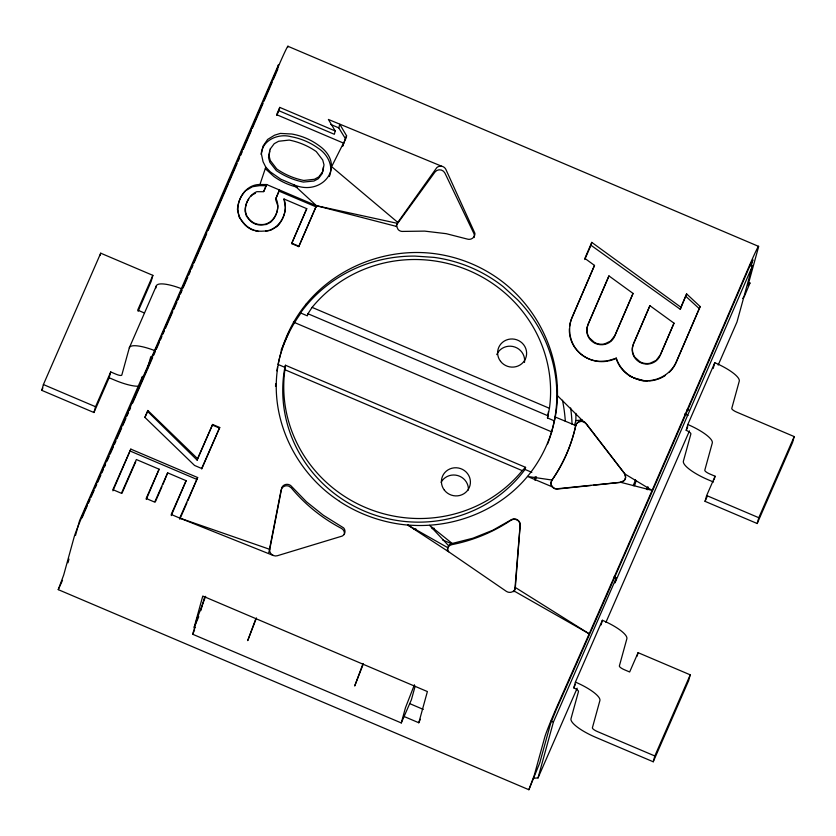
<?xml version="1.0" encoding="UTF-8"?>
<svg xmlns="http://www.w3.org/2000/svg" width="836" height="836" viewBox="0 0 836 836"><rect width="100%" height="100%" fill="white"/><g stroke="black" fill="none" stroke-linecap="round" stroke-linejoin="round"><path stroke-width="1.25" d="M269.756 549.336C268.931 553.474 273.539 556.995 277.395 555.721L342.185 536.075A5.915 5.518 18.3 0 0 344.986 531.78L344.934 530.787A5.81 5.424 17.9 0 0 343.606 527.882L323.354 515.258L306.519 501.83L290.844 485.685A5.852 5.486 17.5 0 0 287.877 484.389L286.8 484.326A5.904 5.528 17.2 0 0 281.805 487.639L269.756 549.336L179.73 518.08L171.192 514.453A1555.064 55.322 -67 0 0 186.135 480.7L167.649 472.831A1556.517 55.375 -67 0 1 154.691 502.112L146.154 498.475A1556.517 55.375 -67 0 0 159.112 469.205L136.352 459.528A1555.064 55.322 -67 0 1 121.419 493.292L112.881 489.656A1555.085 55.322 -67 0 0 130.813 449.12L197.662 477.544L187.943 500.555M515.342 587.489L520.201 525.06A5.821 5.528 17.3 0 0 516.272 519.271L515.206 518.999A5.81 5.528 16.6 0 0 511.057 519.887L492.686 530.296L472.946 538.206L452.224 543.463A5.842 5.486 17.4 0 0 448.65 545.73L447.814 547.695A5.842 5.486 17.4 0 0 448.681 551.781L506.323 591.334A5.8 5.424 17.7 0 0 512.74 591.595L513.764 590.822A5.873 5.497 18.2 0 0 515.342 587.489L589.192 633.803L558.396 703.369A26.167 0.93 -67 0 0 544.905 736.662L534.319 775.108L528.875 789.727L58.248 589.631L63.693 575.011L74.279 536.566A26.167 0.93 -67 0 1 87.77 503.272A1555.524 55.333 -67 0 0 277.897 67.57A26.167 0.93 -67 0 1 287.835 47.171M448.681 551.781L407.634 524.966C452.36 528.927 498.632 511.235 527.495 476.447A140.448 135.568 35.2 0 0 555.24 417.028C565.429 363.461 540.181 306.457 495.016 276.392A140.479 138.368 11.4 0 0 426.768 252.848C381.373 249.619 335.173 268.795 306.175 304.032M525.572 467.345L522.239 470.637A133.739 129.183 15.4 0 1 365.468 507.494A133.739 129.183 15.4 0 1 284.898 369.721L285.452 365.248L525.572 467.345L524.998 469.445A133.75 129.193 15.4 0 1 364.465 511.13A133.75 129.193 15.4 0 1 284.867 367.349L278.033 364.444A140.49 134.732 -2.6 0 1 300.155 314.2L300.511 312.925A141.012 136.205 15.4 0 1 414.969 256.098L434.051 257.383A140.49 138.379 11.3 0 1 503.45 286.852L517.515 299.685A141.012 136.205 15.4 0 1 554.31 420.842L553.965 422.107A140.49 135.61 35 0 1 547.643 443.874M269.641 151.117L268.513 157.565L269.829 162.278L276.319 170.586A71.603 69.158 15.4 0 0 303.343 182.07L313.918 181.025L318.297 178.726L322.268 173.491L323.396 167.043M554.31 420.842L547.475 417.927L549.44 408.302A133.739 129.183 15.4 0 0 468.871 270.53A133.739 129.183 15.4 0 0 312.1 307.397L307.93 313.73L307.345 315.841L300.511 312.925M268.795 552.805L281.063 490.22A5.81 5.612 15.4 0 1 288.922 486.176L291.252 487.879A162.801 157.252 15.4 0 0 341.36 528.362A5.821 5.622 15.4 0 1 344.327 534.538M261.166 154.441C261.95 139.999 278.493 133.143 291.106 136.696A64.518 62.313 15.4 0 1 318.129 148.181C327.409 154.023 333.71 165.727 329.374 176.511M181.266 288.619A29.072 7.451 23.6 0 0 156.28 286.016L129.308 347.839L121.816 375.04A5.81 1.494 23.6 0 1 116.068 374.225L110.718 371.947L109.119 377.757L93.945 412.524L41.8 390.36L43.399 384.55L100.717 253.183L152.863 275.357L151.264 281.157L138.118 311.295M100.08 255.513L100.717 253.183M93.945 412.524L95.544 406.724L110.718 371.947M67.956 562.795L68.98 559.075M75.48 535.489L79.587 520.588L142.528 376.346L141.409 380.411M155.6 288.493L156.28 286.016M147.293 369.303L150.699 356.93A5.81 1.494 23.6 0 1 152.445 356.564M112.933 490.826L130.813 449.12M147.606 411.375L147.847 410.486L197.557 458.65L197.15 460.134L147.606 411.375L145.056 417.216M159.112 469.205L146.269 499.458M277.5 68.406L278.534 64.685L142.695 377.841M167.649 472.831L162.957 484.389M278.848 110.707L279.757 107.395L335.226 130.98L334.316 134.282L278.848 110.707L276.8 115.378M263.789 191.569L266.663 184.537L316.447 205.708L396.703 226.483L398.051 229.409A5.779 5.695 11 0 0 399.754 230.757A5.8 5.716 11.4 0 0 402.942 231.415L424.646 231.112L446.225 233.683L467.282 239.065A5.821 5.747 10.2 0 0 473.437 237.434A5.883 5.81 10.9 0 0 474.911 233.328L445.922 169.53A5.789 5.747 6.2 0 0 441.753 166.259L328.402 119.454L335.226 130.98M186.135 480.7L171.255 515.624M197.15 460.134L212.616 424.469L219.722 427.489L201.706 469.006M275.566 199.355L279.464 189.981L275.566 199.355L277.803 205.844A23.607 22.802 15.4 0 1 270.665 222.198L266.287 224.497L260.999 225.02A14.348 13.857 15.4 0 1 249.619 220.181L246.369 216.022L245.063 211.309A23.607 22.802 15.4 0 1 248.731 199.02M293.572 184.631C322.215 197.4 347.442 165.455 318.871 145.516A64.038 63.411 8.5 0 0 291.848 134.021L280.321 133.415L274.501 135.223L267.625 139.445L263.089 146.07L261.386 153.897L263.058 161.714L265.775 167.137L270.425 171.955L280.771 179.186L293.572 184.631L316.447 205.708L298.786 246.62L291.67 243.6L306.749 208.666L283.989 198.989L285.421 207.694A31.956 30.859 15.4 0 1 277.259 226.389L270.446 230.412M291.67 243.6L291.785 243.213A1554.667 55.301 -67 0 0 306.749 208.666M298.786 246.62L298.891 246.233A1554.96 55.312 -67 0 0 316.447 205.708L397.163 223.296L436.779 167.639A5.831 5.789 5.8 0 1 441.753 166.27M195.519 627.826L194.182 627.251L202.772 596.058L427.384 691.56L418.794 722.753L404.091 716.504M415.126 686.189L411.396 699.763L401.28 722.941L192.708 634.263L196.899 619.027L205.656 596.319M200.828 610.635L204.611 596.904M345.696 139.121L338.799 127.887L339.782 124.292L346.606 135.819L342.635 146.133L346.606 135.819M284.867 367.349L285.452 365.248M401.28 722.941L405.47 707.705L414.416 684.757M590.968 245.251L591.763 242.377L680.88 307.23L680.305 309.32L590.968 245.251L584.751 259.526M534.612 478.986L535.28 476.583M591.763 242.377L584.866 258.397L594.5 265.409L571.834 318.171A31.977 30.89 15.4 0 0 569.598 326.259M608.953 275.911L587.875 324.995A14.536 14.045 15.4 0 0 595.629 343.554A14.536 14.045 15.4 0 0 614.617 336.365L633.051 293.426L608.953 275.911A1555.378 55.333 -67 0 1 588.095 324.222L587.008 328.287A14.609 14.369 9.9 0 0 589.495 338.005L594.595 342.52A14.546 14.296 12.3 0 0 604.637 343.92L610.698 341.025L614.826 335.591A1554.73 55.312 -67 0 0 633.051 293.426M574.468 425.608L575.837 420.623A165.727 160.073 15.4 0 0 575.889 413.381M609.183 360.807A31.977 30.89 15.4 0 0 616.132 358.32L606.727 361.027L599.13 361.33A31.946 31.34 12.4 0 1 574.186 346.25C569.013 337.577 568.177 326.74 572.043 317.408A1555.347 55.333 -67 0 0 594.5 265.409M649.906 305.683L633.333 344.317A14.536 14.045 15.4 0 0 641.087 362.887A14.536 14.045 15.4 0 0 660.074 355.687L674.004 323.177L649.906 305.683A1555.326 55.333 -67 0 1 633.552 343.554L632.465 347.609A14.609 14.369 9.9 0 0 634.952 357.338L640.052 361.842A14.546 14.296 12.3 0 0 650.094 363.252L656.155 360.358L660.283 354.924A1556.36 55.364 -67 0 0 674.004 323.177M534.267 778.191L538.029 777.919L553.411 722.053L616.362 577.812L614.073 576.84M573.809 687.892L575.408 682.092L602.38 620.27A29.072 7.451 23.6 0 1 626.854 638.777L619.361 665.989A5.81 1.494 23.6 0 0 624.314 669.709L629.654 671.987L638.087 652.665L690.233 674.84L688.634 680.64L653.23 761.774L595.734 737.331A29.072 7.451 23.6 0 1 570.998 718.709L578.491 691.508A5.81 1.494 23.6 0 0 573.809 687.892L575.367 684.329M680.305 309.32L686.628 293.906L700.16 306.551L676.125 362.51A31.977 30.89 15.4 0 1 669.228 372.333M601.105 624.91L602.38 620.27M616.362 577.812L614.962 582.891L752.358 266.141L749.955 265.116M713.484 482.027L708.134 479.76A29.072 7.451 23.6 0 1 683.399 461.138L690.891 433.926A5.81 1.494 23.6 0 0 686.21 430.321L687.809 424.51L714.78 362.699A29.072 7.451 23.6 0 1 739.254 381.206L731.761 408.407A5.81 1.494 23.6 0 0 736.715 412.138L794.2 436.58L792.601 442.38L757.197 523.524L705.051 501.349L706.65 495.549L715.083 476.227L709.733 473.949A5.81 1.494 23.6 0 1 704.79 470.229L712.282 443.028A29.072 7.451 23.6 0 0 687.809 424.51M713.181 368.498L714.78 362.699M637.126 656.145L638.087 652.665M751.156 266.266L752.881 259.745L748.419 269.213A1570.06 55.855 -67 0 1 556.515 708.991L550.527 723.788L539.732 762.954L528.875 789.727M752.358 266.141L736.976 322.006L718.176 365.081M714.122 479.707L715.083 476.227M653.23 761.774L654.828 755.974L690.233 674.84M757.197 523.524L758.795 517.714L794.2 436.58M575.764 425.545C576.631 420.874 583.392 419.62 586.067 423.444L624.471 473.354L625.641 477.189A5.821 5.633 16.2 0 1 624.074 480.616L620.573 482.278L556.41 488.83A5.862 5.622 16.1 0 1 553.359 487.67L551.885 486.092A5.8 5.57 15.7 0 1 551.133 482.017L551.979 480.042A161.975 156.217 38.1 0 0 575.764 425.545L555.24 417.028M283.989 198.989C289.256 212.814 278.942 231.342 263.33 231.112A21.903 21.443 13.2 0 1 243.422 222.648C230.652 209.721 241.876 184.213 259.944 184.516L265.775 167.137M255.879 618.65L247.707 640.627L256.464 617.919M363.054 663.533L354.694 685.99L363.148 664.359M82.085 517.86L84.175 512.865M279.757 107.395L276.622 114.668L343.471 143.092L331.631 166.657L397.706 222.334M680.88 307.23L686.628 293.906M41.8 390.36L42.845 387.967M152.863 275.357L137.689 310.125L143.04 312.403A5.81 1.494 23.6 0 0 144.44 312.946M84.614 511.831L85.899 508.884A1570.06 55.855 -67 0 0 87.435 505.414M121.983 493.282L135.745 461.733M155.308 501.913L161.933 486.73M179.782 519.25L186.919 502.885M281.126 350.159L289.298 331.422M194.182 627.251L198.78 616.717M192.708 634.263L194.579 629.968M418.794 722.753L420.33 719.242M534.998 480.303L536.534 476.792M646.803 489.102L647.837 486.709M686.21 430.321L687.767 426.747M538.029 777.919L577.185 688.174M605.912 622.36L689.46 430.895M705.051 501.349L707.037 496.803M147.847 410.486L144.837 417.331L194.558 465.453L201.664 468.484A1555.963 55.354 -67 0 0 219.722 427.489M58.248 589.631L62.512 580.341M742.671 298.504L744.521 296.059L750.091 282.787L747.875 285.713L758.461 247.268A26.167 0.93 -67 0 0 748.523 267.666A1555.503 55.333 -67 0 1 652.111 490.398A1555.441 55.333 -67 0 1 589.192 633.803L513.764 590.822M255.482 193.231L252.2 194.955A23.607 22.802 15.4 0 0 250.695 196.481M265.629 231.144L269.244 230.6M575.837 420.623L582.222 419.944M590.947 485.517L557.476 489.039A5.81 5.612 15.4 0 1 551.927 480.24A162.821 157.272 15.4 0 0 575.711 425.733A5.81 5.612 15.4 0 1 586.005 423.674L624.44 473.469A5.81 5.612 15.4 0 1 620.542 482.393L593.518 485.246M648.099 380.965A31.977 30.89 15.4 0 1 640.669 380.307C654.996 382.784 670.577 375.343 676.334 361.748A1555.388 55.333 -67 0 0 700.16 306.551M259.944 184.516L266.663 184.537L263.559 191.716L256.84 191.684C246.693 195.802 240.925 211.571 249.745 219.711A14.316 14.024 13 0 0 261.125 224.55C273.78 225.292 281.659 208.707 275.849 198.351M266.339 185.728L259.63 185.644L252.409 186.731L245.596 190.765A31.956 30.859 15.4 0 0 237.434 209.46L239.159 217.109L243.318 223.034A21.935 21.193 15.4 0 0 253.914 230.464M413.569 528.875L416.098 529.083M551.979 480.042L527.495 476.447L552.544 486.949M643.866 380.589L633.458 377.841M620.573 482.278L652.111 490.398L624.9 473.991M639.624 379.972C628.745 377.088 619.57 368.77 616.236 357.954M633.625 377.872L639.498 379.899M273.33 555.501L179.73 518.08A1555.085 55.322 -67 0 0 197.662 477.544M287.929 46.273L758.555 246.369M330.837 124.491L338.799 127.887M279.14 191.172L316.123 206.9M687.14 409.421L689.418 410.382M291.785 243.213L298.891 246.233M684.6 414.008L688.018 415.461M312.1 307.387L549.44 408.302M307.93 313.73L548.05 415.826M706.65 495.549L758.795 517.714M293.384 322.059L551.833 431.94M524.998 469.445L531.832 472.35M284.898 369.721L522.239 470.637M109.119 377.757L114.469 380.025A29.072 7.451 23.6 0 0 138.619 386.242M212.438 425.085L219.554 428.116M442.568 539.899L452.171 543.985M43.399 384.55L95.544 406.724M130.27 451.095L197.118 479.519M654.828 755.974L597.332 731.531A5.81 1.494 23.6 0 1 592.39 727.801L599.882 700.599A29.072 7.451 23.6 0 0 575.408 682.092M551.018 721.029L553.411 722.053M409.703 703.619L423.277 709.398M407.634 524.966L447.814 547.695M629.665 375.667L632.455 377.464A31.977 30.89 15.4 0 1 616.132 358.32M339.437 501.224C294.638 472.194 268.231 416.516 278.409 363.514A140.448 134.68 -2.7 0 1 306.185 304.032M452.224 543.463L429.558 525.311L448.629 545.751M685.928 296.446L699.523 308.892M557.507 395.71L583.413 421.501M265.346 168.684L273.769 176.427A64.518 62.313 15.4 0 0 297.501 187.233M496.751 354.61A14.536 14.045 15.4 0 1 524.496 362.458M548.5 411.542A133.75 129.193 15.4 0 1 547.475 417.927M434.438 528.331A141.012 136.205 15.4 0 1 432.013 528.582M275.546 386.451A141.012 136.205 15.4 0 1 275.64 383.839M276.915 370.86A141.012 136.205 15.4 0 1 277.542 367.004M407.623 525.071A140.479 132.088 17.4 0 1 339.385 501.307M277.803 69.116A1570.06 55.855 -67 0 1 273.215 79.786M272.202 82.158A1570.06 55.855 -67 0 1 264.04 101.114M263.026 103.486A1570.06 55.855 -67 0 1 252.336 128.295M251.322 130.656A1570.06 55.855 -67 0 1 245.721 143.625M245.22 144.806A1570.06 55.855 -67 0 1 243.182 149.508M242.168 151.87A1570.06 55.855 -67 0 1 240.643 155.391M239.618 157.743A1570.06 55.855 -67 0 1 238.103 161.275M237.079 163.626A1570.06 55.855 -67 0 1 228.959 182.405M228.458 183.575A1570.06 55.855 -67 0 1 213.253 218.645M212.752 219.805A1570.06 55.855 -67 0 1 208.195 230.287M206.68 233.777A1570.06 55.855 -67 0 1 196.585 256.997M196.073 258.188A1570.06 55.855 -67 0 1 193.983 262.964M192.949 265.357A1570.06 55.855 -67 0 1 191.392 268.931M190.347 271.324A1570.06 55.855 -67 0 1 188.79 274.898M187.755 277.28A1570.06 55.855 -67 0 1 183.084 287.992M182.049 290.364A1570.06 55.855 -67 0 1 180.492 293.927M179.458 296.299A1570.06 55.855 -67 0 1 177.901 299.863M176.866 302.235A1570.06 55.855 -67 0 1 173.763 309.341M172.728 311.703A1570.06 55.855 -67 0 1 165.507 328.235M164.473 330.586A1570.06 55.855 -67 0 1 162.926 334.118M161.902 336.469A1570.06 55.855 -67 0 1 160.355 340.001M159.321 342.352A1570.06 55.855 -67 0 1 156.238 349.396M155.214 351.737A1570.06 55.855 -67 0 1 153.667 355.258M152.643 357.599A1570.06 55.855 -67 0 1 132.705 402.983M130.604 407.759A1570.06 55.855 -67 0 1 129.549 410.152M128.504 412.535A1570.06 55.855 -67 0 1 126.926 416.109M125.881 418.491A1570.06 55.855 -67 0 1 122.735 425.628M121.68 428.001A1570.06 55.855 -67 0 1 116.977 438.67M115.932 441.032A1570.06 55.855 -67 0 1 114.365 444.585M113.33 446.946A1570.06 55.855 -67 0 1 110.206 454.021M109.161 456.372A1570.06 55.855 -67 0 1 107.081 461.075M105.524 464.607A1570.06 55.855 -67 0 1 104.479 466.948M103.445 469.299A1570.06 55.855 -67 0 1 101.887 472.81M100.853 475.151A1570.06 55.855 -67 0 1 97.749 482.163M96.715 484.493A1570.06 55.855 -67 0 1 95.168 487.994M94.134 490.324A1570.06 55.855 -67 0 1 91.04 497.295M90.016 499.625A1570.06 55.855 -67 0 1 88.47 503.105M648.328 487.419A214.612 206.419 44.9 0 1 647.367 489.729M396.703 226.483A5.852 5.768 9.7 0 1 397.163 223.296M212.616 424.469A1555.357 55.333 -67 0 1 197.557 458.65M129.308 347.839A29.072 7.451 23.6 0 1 155.454 350.89M396.274 226.525A5.81 5.612 15.4 0 1 397.278 223.912L434.919 172.111A5.821 5.622 15.4 0 1 444.94 173.115L473.793 233.307A5.821 5.622 15.4 0 1 474.022 237.56M513.91 591.773A5.821 5.622 15.4 0 0 514.913 589.035L520.107 525.416A5.81 5.612 15.4 0 0 510.963 520.222A162.801 157.252 15.4 0 1 451.9 544.644A5.81 5.612 15.4 0 0 447.459 551.154M258.543 231.467A21.935 21.193 15.4 0 1 255.095 230.82M665.446 375.395A31.977 30.89 15.4 0 1 657.796 379.23M656.636 379.607A31.977 30.89 15.4 0 1 649.332 380.913M607.981 361.058A31.977 30.89 15.4 0 1 576.694 350.023M575.931 349.082A31.977 30.89 15.4 0 1 569.692 334.682M569.535 333.491A31.977 30.89 15.4 0 1 569.379 328.652M441.094 482.299A14.536 14.045 15.4 0 1 468.411 490.021M570.633 407.947A165.706 160.052 15.4 0 1 572.043 424.26M562.461 400.235A159.613 154.169 15.4 0 1 565.324 421.428M636.112 480.752A235.512 227.486 15.4 0 1 634.555 485.695M635.548 479.728A235.512 227.486 15.4 0 1 633.186 485.758M270.195 149.09L269.025 155.715L270.31 160.533L276.768 168.966A71.269 70.287 10.7 0 0 303.792 180.461L314.399 179.28L318.809 176.887L322.821 171.474L324.002 164.838L322.717 160.01L316.259 151.556A71.05 70.297 8.9 0 0 289.235 140.072L278.628 141.263L274.218 143.677L270.195 149.09M500.565 361.351A14.536 14.045 15.4 0 0 525.489 358.728A14.536 14.045 15.4 0 0 510.305 339.05A14.536 14.045 15.4 0 0 500.565 361.351M444.365 490.147A14.536 14.045 15.4 0 0 469.289 487.513A14.536 14.045 15.4 0 0 454.105 467.836A14.536 14.045 15.4 0 0 444.365 490.147"/></g></svg>
